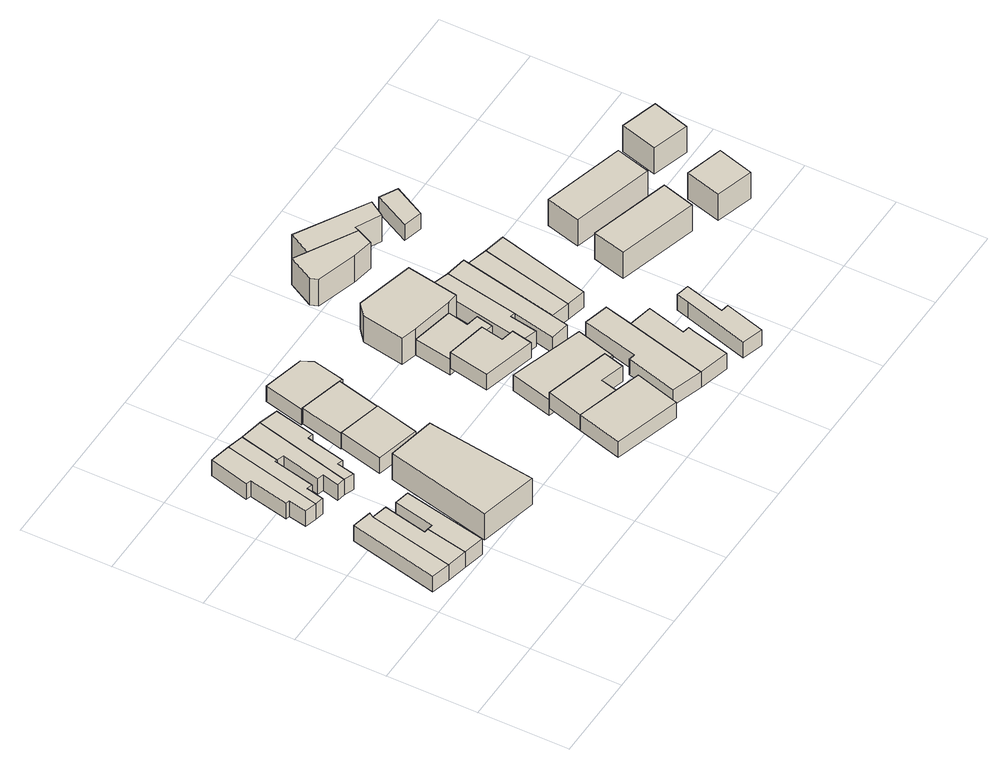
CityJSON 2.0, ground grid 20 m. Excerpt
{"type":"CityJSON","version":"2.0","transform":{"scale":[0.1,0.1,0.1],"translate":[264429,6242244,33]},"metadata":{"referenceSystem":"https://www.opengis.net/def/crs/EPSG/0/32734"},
"CityObjects":{
"building1":{"type":"Building","attributes":{"address":"70 Chamberlain Street Woodstock 7925 Cape Town","building":"house","building:levels":1,"building_height":4.1,"plus_code":"4FRW3F82+GHP","ground_height":37.42,"roof_height":41.52},"geometry":[{"type":"Solid","lod":"1","boundaries":[[[[0,1,2,3]],[[1,4,5,2]],[[4,6,7,5]],[[6,8,9,7]],[[8,0,3,9]],[[3,2,5,7,9]],[[8,6,4,1,0]]]]}]},
"building2":{"type":"Building","attributes":{"address":"68 Chamberlain Street Woodstock 7925 Cape Town","building":"house","building:levels":1,"building_height":4.1,"plus_code":"4FRW3F82+HH5","ground_height":37.42,"roof_height":41.52},"geometry":[{"type":"Solid","lod":"1","boundaries":[[[[0,10,11,3]],[[10,12,13,11]],[[12,14,15,13]],[[14,16,17,15]],[[16,1,2,17]],[[1,0,3,2]],[[3,11,13,15,17,2]],[[1,16,14,12,10,0]]]]}]},
"building3":{"type":"Building","attributes":{"address":"66 Chamberlain Street Woodstock 7925 Cape Town","building":"house","building:levels":1,"building_height":4.1,"plus_code":"4FRW3F82+GJ6","ground_height":37.42,"roof_height":41.52},"geometry":[{"type":"Solid","lod":"1","boundaries":[[[[10,18,19,11]],[[18,20,21,19]],[[20,22,23,21]],[[22,24,25,23]],[[24,12,13,25]],[[12,10,11,13]],[[11,19,21,23,25,13]],[[12,24,22,20,18,10]]]]}]},
"building4":{"type":"Building","attributes":{"address":"41 Salisbury Street Woodstock 7925 Cape Town","building":"house","building:levels":1,"building_height":4.1,"plus_code":"4FRW3F82+JHX","ground_height":35.45,"roof_height":39.55},"geometry":[{"type":"Solid","lod":"1","boundaries":[[[[26,27,28,29]],[[27,30,31,28]],[[30,32,33,31]],[[32,34,35,33]],[[34,36,37,35]],[[36,38,39,37]],[[38,40,41,39]],[[40,26,29,41]],[[29,28,31,33,35,37,39,41]],[[40,38,36,34,32,30,27,26]]]]}]},
"building5":{"type":"Building","attributes":{"address":"39 Salisbury Street Woodstock 7925 Cape Town","building":"house","building:levels":1,"building_height":4.1,"plus_code":"4FRW3F82+JJR","ground_height":35.45,"roof_height":39.55},"geometry":[{"type":"Solid","lod":"1","boundaries":[[[[42,26,29,43]],[[26,40,41,29]],[[40,44,45,41]],[[44,46,47,45]],[[46,48,49,47]],[[48,50,51,49]],[[50,52,53,51]],[[52,42,43,53]],[[43,29,41,45,47,49,51,53]],[[52,50,48,46,44,40,26,42]]]]}]},
"building6":{"type":"Building","attributes":{"address":"Roodebloem Mansions 58 Roodebloem Road Woodstock Cape Town","building":"apartments","building:levels":2,"building_height":6.9,"plus_code":"4FRW3F82+GMM","ground_height":37.13,"roof_height":44.03},"geometry":[{"type":"Solid","lod":"1","boundaries":[[[[54,55,56,57]],[[55,58,59,56]],[[58,60,61,59]],[[60,54,57,61]],[[57,56,59,61]],[[60,58,55,54]]]]}]},
"building7":{"type":"Building","attributes":{"address":"39A Salisbury Street Woodstock 7925 Cape Town","building":"house","building:levels":1,"building_height":4.1,"plus_code":"4FRW3F82+JJW","ground_height":35.45,"roof_height":39.55},"geometry":[{"type":"Solid","lod":"1","boundaries":[[[[62,42,43,63]],[[42,52,53,43]],[[52,64,65,53]],[[64,66,67,65]],[[66,68,69,67]],[[68,70,71,69]],[[70,72,73,71]],[[72,62,63,73]],[[63,43,53,65,67,69,71,73]],[[72,70,68,66,64,52,42,62]]]]}]},
"building8":{"type":"Building","attributes":{"address":"37 Salisbury Street Woodstock 7925 Cape Town","building":"house","building:levels":1,"building_height":4.1,"plus_code":"4FRW3F82+JJQ","ground_height":35.45,"roof_height":39.55},"geometry":[{"type":"Solid","lod":"1","boundaries":[[[[62,72,73,63]],[[72,74,75,73]],[[74,76,77,75]],[[76,78,79,77]],[[78,80,81,79]],[[80,82,83,81]],[[82,84,85,83]],[[84,62,63,85]],[[63,73,75,77,79,81,83,85]],[[84,82,80,78,76,74,72,62]]]]}]},
"building9":{"type":"Building","attributes":{"address":"Roodebloem Road Woodstock Cape Town","building":"house","building:levels":1,"building_height":4.1,"plus_code":"4FRW3F82+JM9","ground_height":35.45,"roof_height":39.55},"geometry":[{"type":"Solid","lod":"1","boundaries":[[[[86,87,88,89]],[[87,90,91,88]],[[90,92,93,91]],[[92,86,89,93]],[[89,88,91,93]],[[92,90,87,86]]]]}]},
"building10":{"type":"Building","attributes":{"address":"Roodebloem Road Woodstock Cape Town","building":"house","building:levels":1,"building_height":4.1,"plus_code":"4FRW3F82+JPR","ground_height":35.25,"roof_height":39.35},"geometry":[{"type":"Solid","lod":"1","boundaries":[[[[94,95,96,97]],[[95,98,99,96]],[[98,100,101,99]],[[100,94,97,101]],[[97,96,99,101]],[[100,98,95,94]]]]}]},
"building11":{"type":"Building","attributes":{"address":"S.E Supermarkets 52 Roodebloem Road Woodstock 7925 Cape Town","building":"retail","building:levels":1,"building_height":4.1,"plus_code":"4FRW3F82+MPF","ground_height":35.25,"roof_height":39.35},"geometry":[{"type":"Solid","lod":"1","boundaries":[[[[95,94,97,96]],[[94,102,103,97]],[[102,104,105,103]],[[104,106,107,105]],[[106,108,109,107]],[[108,110,111,109]],[[110,95,96,111]],[[96,97,103,105,107,109,111]],[[110,108,106,104,102,94,95]]]]}]},
"building12":{"type":"Building","attributes":{"address":"Roodebloem Road Woodstock Cape Town","building":"house","building:levels":1,"building:use":"office","building_height":4.1,"plus_code":"4FRW3F82+FR6","ground_height":38.92,"roof_height":43.02},"geometry":[{"type":"Solid","lod":"1","boundaries":[[[[112,113,114,115]],[[113,116,117,114]],[[116,118,119,117]],[[118,120,121,119]],[[120,112,115,121]],[[115,114,117,119,121]],[[120,118,116,113,112]]]]}]},
"building13":{"type":"Building","attributes":{"address":"Roodebloem Road Woodstock Cape Town","building":"house","building:levels":1,"building:use":"commercial","building_height":4.1,"plus_code":"4FRW3F82+FRV","ground_height":38.92,"roof_height":43.02},"geometry":[{"type":"Solid","lod":"1","boundaries":[[[[122,112,115,123]],[[112,120,121,115]],[[120,124,125,121]],[[124,126,127,125]],[[126,128,129,127]],[[128,122,123,129]],[[123,115,121,125,127,129]],[[128,126,124,120,112,122]]]]}]},
"building14":{"type":"Building","attributes":{"address":"Scarpetta Roodebloem Road Woodstock Cape Town","building":"house","building:levels":1,"building:use":"retail","amenity":"restaurant","building_height":4.1,"plus_code":"4FRW3F82+GRG","ground_height":36.98,"roof_height":41.08},"geometry":[{"type":"Solid","lod":"1","boundaries":[[[[130,131,132,133]],[[131,134,135,132]],[[134,136,137,135]],[[136,138,139,137]],[[138,130,133,139]],[[133,132,135,137,139]],[[138,136,134,131,130]]]]}]},
"building15":{"type":"Building","attributes":{"address":"Roodebloem Road Woodstock Cape Town","building":"house","building:levels":1,"building:use":"commercial","building_height":4.1,"plus_code":"4FRW3F82+HRM","ground_height":36.98,"roof_height":41.08},"geometry":[{"type":"Solid","lod":"1","boundaries":[[[[140,141,142,143]],[[141,144,145,142]],[[144,146,147,145]],[[146,148,149,147]],[[148,150,151,149]],[[150,140,143,151]],[[143,142,145,147,149,151]],[[150,148,146,144,141,140]]]]}]},
"building16":{"type":"Building","attributes":{"address":"81 Roodebloem Road Woodstock Cape Town","building":"house","building:levels":1,"building:use":"commercial","building_height":4.1,"plus_code":"4FRW3F82+JR7","ground_height":35.07,"roof_height":39.17},"geometry":[{"type":"Solid","lod":"1","boundaries":[[[[152,153,154,155]],[[153,156,157,154]],[[156,158,159,157]],[[158,160,161,159]],[[160,162,163,161]],[[162,164,165,163]],[[164,152,155,165]],[[155,154,157,159,161,163,165]],[[164,162,160,158,156,153,152]]]]}]},
"building17":{"type":"Building","attributes":{"address":"62 Chamberlain Street Woodstock Cape Town","building":"house","building:levels":1,"building_height":4.1,"plus_code":"4FRW3F82+FV6","ground_height":38.92,"roof_height":43.02},"geometry":[{"type":"Solid","lod":"1","boundaries":[[[[166,167,168,169]],[[167,170,171,168]],[[170,172,173,171]],[[172,174,175,173]],[[174,176,177,175]],[[176,178,179,177]],[[178,166,169,179]],[[169,168,171,173,175,177,179]],[[178,176,174,172,170,167,166]]]]}]},
"building18":{"type":"Building","attributes":{"address":"79 Roodebloem Road Woodstock 7925 Cape Town","building":"retail","building:levels":2,"building_height":6.9,"plus_code":"4FRW3F82+JRW","ground_height":35.07,"roof_height":41.97},"geometry":[{"type":"Solid","lod":"1","boundaries":[[[[153,152,180,181]],[[152,182,183,180]],[[182,184,185,183]],[[184,186,187,185]],[[186,188,189,187]],[[188,190,191,189]],[[190,153,181,191]],[[181,180,183,185,187,189,191]],[[190,188,186,184,182,152,153]]]]}]},
"building19":{"type":"Building","attributes":{"address":"60 Chamberlain Street Woodstock Cape Town","building":"house","building:levels":1,"building_height":4.1,"plus_code":"4FRW3F82+FV9","ground_height":38.92,"roof_height":43.02},"geometry":[{"type":"Solid","lod":"1","boundaries":[[[[192,193,194,195]],[[193,196,197,194]],[[196,198,199,197]],[[198,166,169,199]],[[166,178,179,169]],[[178,200,201,179]],[[200,192,195,201]],[[195,194,197,199,169,179,201]],[[200,178,166,198,196,193,192]]]]}]},
"building20":{"type":"Building","attributes":{"address":"35 Salisbury Street Woodstock Cape Town","building":"house","building:levels":1,"building_height":4.1,"plus_code":"4FRW3F82+JV7","ground_height":35.07,"roof_height":39.17},"geometry":[{"type":"Solid","lod":"1","boundaries":[[[[202,203,204,205]],[[203,206,207,204]],[[206,208,209,207]],[[208,210,211,209]],[[210,212,213,211]],[[212,202,205,213]],[[205,204,207,209,211,213]],[[212,210,208,206,203,202]]]]}]},
"building21":{"type":"Building","attributes":{"address":"33 Salisbury Street Woodstock Cape Town","building":"house","building:levels":1,"building_height":4.1,"plus_code":"4FRW3F82+JV5","ground_height":35.07,"roof_height":39.17},"geometry":[{"type":"Solid","lod":"1","boundaries":[[[[203,202,205,204]],[[202,214,215,205]],[[214,216,217,215]],[[216,218,219,217]],[[218,220,221,219]],[[220,222,223,221]],[[222,203,204,223]],[[204,205,215,217,219,221,223]],[[222,220,218,216,214,202,203]]]]}]},
"building22":{"type":"Building","attributes":{"address":"56 Chamberlain Street Woodstock Cape Town","building":"house","building:levels":1,"building_height":4.1,"plus_code":"4FRW3F82+FW9","ground_height":38.97,"roof_height":43.07},"geometry":[{"type":"Solid","lod":"1","boundaries":[[[[224,225,226,227]],[[225,228,229,226]],[[228,230,231,229]],[[230,232,233,231]],[[232,234,235,233]],[[234,236,237,235]],[[236,224,227,237]],[[227,226,229,231,233,235,237]],[[236,234,232,230,228,225,224]]]]}]},
"building23":{"type":"Building","attributes":{"building":"yes","building:levels":2,"building_height":6.9,"plus_code":"4FRW3F82+PRH","ground_height":33.43,"roof_height":40.33},"geometry":[{"type":"Solid","lod":"1","boundaries":[[[[238,239,240,241]],[[239,242,243,240]],[[242,244,245,243]],[[244,246,247,245]],[[246,248,249,247]],[[248,250,251,249]],[[250,238,241,251]],[[241,240,243,245,247,249,251]],[[250,248,246,244,242,239,238]]]]}]},
"building24":{"type":"Building","attributes":{"address":"30 Salisbury Street Woodstock Cape Town","building":"house","building:levels":1,"building_height":4.1,"plus_code":"4FRW3F82+HWR","ground_height":35.18,"roof_height":39.28},"geometry":[{"type":"Solid","lod":"1","boundaries":[[[[252,253,254,255]],[[253,256,257,254]],[[256,258,259,257]],[[258,252,255,259]],[[255,254,257,259]],[[258,256,253,252]]]]}]},
"building25":{"type":"Building","attributes":{"address":"29 Salisbury Street Woodstock Cape Town","building":"house","building:levels":1,"building_height":4.1,"plus_code":"4FRW3F82+HWV","ground_height":35.18,"roof_height":39.28},"geometry":[{"type":"Solid","lod":"1","boundaries":[[[[258,256,257,259]],[[256,260,261,257]],[[260,262,263,261]],[[262,258,259,263]],[[259,257,261,263]],[[262,260,256,258]]]]}]},
"building26":{"type":"Building","attributes":{"address":"75 Roodebloem Road Woodstock Cape Town","building":"house","building:levels":2,"building_height":6.9,"plus_code":"4FRW3F82+PVH","ground_height":33.43,"roof_height":40.33},"geometry":[{"type":"Solid","lod":"1","boundaries":[[[[264,239,240,265]],[[239,238,241,240]],[[238,266,267,241]],[[266,268,269,267]],[[268,270,271,269]],[[270,264,265,271]],[[265,240,241,267,269,271]],[[270,268,266,238,239,264]]]]}]},
"building27":{"type":"Building","attributes":{"building":"house","building:levels":1,"building_height":4.1,"plus_code":"4FRW3F82+PW5","ground_height":33.65,"roof_height":37.75},"geometry":[{"type":"Solid","lod":"1","boundaries":[[[[272,273,274,275]],[[273,276,277,274]],[[276,278,279,277]],[[278,272,275,279]],[[275,274,277,279]],[[278,276,273,272]]]]}]},
"building28":{"type":"Building","attributes":{"building":"terrace","building:levels":2,"building:units":"3","building_height":6.9,"plus_code":"4FRW3F83+G2R","ground_height":37.04,"roof_height":43.94},"geometry":[{"type":"Solid","lod":"1","boundaries":[[[[280,281,282,283]],[[281,284,285,282]],[[284,286,287,285]],[[286,280,283,287]],[[283,282,285,287]],[[286,284,281,280]]]]}]},
"building29":{"type":"Building","attributes":{"building":"terrace","building:levels":2,"building:units":"3","building_height":6.9,"plus_code":"4FRW3F83+H2M","ground_height":37.04,"roof_height":43.94},"geometry":[{"type":"Solid","lod":"1","boundaries":[[[[288,289,290,291]],[[289,292,293,290]],[[292,294,295,293]],[[294,288,291,295]],[[291,290,293,295]],[[294,292,289,288]]]]}]},
"building30":{"type":"Building","attributes":{"building":"apartments","building:levels":2,"building:flats":"2","building_height":6.9,"plus_code":"4FRW3F83+G38","ground_height":37.16,"roof_height":44.06},"geometry":[{"type":"Solid","lod":"1","boundaries":[[[[296,297,298,299]],[[297,300,301,298]],[[300,302,303,301]],[[302,296,299,303]],[[299,298,301,303]],[[302,300,297,296]]]]}]},
"building31":{"type":"Building","attributes":{"building":"apartments","building:levels":2,"building:flats":"2","building_height":6.9,"plus_code":"4FRW3F83+H4C","ground_height":37.16,"roof_height":44.06},"geometry":[{"type":"Solid","lod":"1","boundaries":[[[[304,305,306,307]],[[305,308,309,306]],[[308,310,311,309]],[[310,304,307,311]],[[307,306,309,311]],[[310,308,305,304]]]]}]}
},
"vertices":[
[50,206,44],[92,396,44],[92,396,85],[50,206,85],[98,406,44],[98,406,85],[54,416,44],[54,416,85],[8,217,44],[8,217,85],
[96,196,44],[96,196,85],[115,289,44],[115,289,85],[105,290,44],[105,290,85],[127,388,44],[127,388,85],
[143,186,44],[143,186,85],[181,371,44],[181,371,85],[147,378,44],[147,378,85],[128,287,44],[128,287,85],
[138,738,25],[91,748,25],[91,748,66],[138,738,66],[67,659,25],[67,659,66],[79,656,25],[79,656,66],[59,566,25],[59,566,66],[68,565,25],[68,565,66],[60,524,25],[60,524,66],[86,517,25],[86,517,66],
[174,729,25],[174,729,66],[105,513,25],[105,513,66],[114,552,25],[114,552,66],[127,549,25],[127,549,66],[148,641,25],[148,641,66],[153,640,25],[153,640,66],
[238,437,41],[182,203,41],[182,203,110],[238,437,110],[311,173,41],[311,173,110],[345,416,41],[345,416,110],
[225,719,25],[225,719,66],[169,635,25],[169,635,66],[147,548,25],[147,548,66],[161,544,25],[161,544,66],[151,507,25],[151,507,66],[170,503,25],[170,503,66],
[192,495,25],[192,495,66],[201,535,25],[201,535,66],[214,532,25],[214,532,66],[234,619,25],[234,619,66],[247,616,25],[247,616,66],[268,707,25],[268,707,66],
[376,548,25],[278,572,25],[278,572,66],[376,548,66],[254,474,25],[254,474,66],[351,450,25],[351,450,66],
[400,645,23],[302,670,23],[302,670,64],[400,645,64],[278,572,23],[278,572,64],[376,548,23],[376,548,64],
[407,642,23],[407,642,64],[423,713,23],[423,713,64],[411,737,23],[411,737,64],[320,759,23],[320,759,64],[297,669,23],[297,669,64],
[515,185,59],[487,86,59],[487,86,100],[515,185,100],[635,43,59],[635,43,100],[664,143,59],[664,143,100],[607,159,59],[607,159,100],
[538,266,59],[538,266,100],[617,196,59],[617,196,100],[670,181,59],[670,181,100],[683,227,59],[683,227,100],
[538,266,40],[683,227,40],[683,227,81],[538,266,81],[703,221,40],[703,221,81],[728,309,40],[728,309,81],[563,359,40],[563,359,81],
[557,493,40],[539,403,40],[539,403,81],[557,493,81],[656,373,40],[656,373,81],[666,419,40],[666,419,81],[637,425,40],[637,425,81],[647,475,40],[647,475,81],
[666,558,21],[572,577,21],[572,577,62],[666,558,62],[557,493,21],[557,493,62],[647,475,21],[647,475,62],[676,469,21],[676,469,62],[684,507,21],[684,507,62],[656,512,21],[656,512,62],
[778,225,59],[794,287,59],[794,287,100],[778,225,100],[740,301,59],[740,301,100],[707,176,59],[707,176,100],[693,179,59],[693,179,100],[662,65,59],[662,65,100],[730,43,59],[730,43,100],
[666,558,90],[572,577,90],[690,556,21],[690,556,90],[710,671,21],[710,671,90],[581,703,21],[581,703,90],[553,680,21],[553,680,90],[537,586,21],[537,586,90],
[820,113,59],[824,124,59],[824,124,100],[820,113,100],[808,127,59],[808,127,100],[832,214,59],[832,214,100],[798,26,59],[798,26,100],
[727,449,21],[758,613,21],[758,613,62],[727,449,62],[713,627,21],[713,627,62],[670,400,21],[670,400,62],[705,390,21],[705,390,62],[716,452,21],[716,452,62],
[706,354,21],[706,354,62],[749,347,21],[749,347,62],[757,383,21],[757,383,62],[802,593,21],[802,593,62],[805,605,21],[805,605,62],
[886,0,60],[912,89,60],[912,89,101],[886,0,101],[894,92,60],[894,92,101],[919,181,60],[919,181,101],[890,187,60],[890,187,101],[882,160,60],[882,160,101],[839,14,60],[839,14,101],
[766,813,4],[667,868,4],[667,868,73],[766,813,73],[637,885,4],[637,885,73],[606,828,4],[606,828,73],[612,812,4],[612,812,73],[701,785,4],[701,785,73],[749,777,4],[749,777,73],
[802,593,22],[757,383,22],[757,383,63],[802,593,63],[799,373,22],[799,373,63],[847,581,22],[847,581,63],
[842,364,22],[842,364,63],[895,571,22],[895,571,63],
[693,917,4],[693,917,73],[770,822,4],[770,822,73],[824,795,4],[824,795,73],[846,830,4],[846,830,73],
[886,837,7],[844,757,7],[844,757,48],[886,837,48],[887,746,7],[887,746,48],[924,817,7],[924,817,48],
[951,402,40],[931,329,40],[931,329,109],[951,402,109],[1108,279,40],[1108,279,109],[1129,352,40],[1129,352,109],
[986,524,40],[965,448,40],[965,448,109],[986,524,109],[1147,399,40],[1147,399,109],[1168,475,40],[1168,475,109],
[1156,250,42],[1239,226,42],[1239,226,111],[1156,250,111],[1262,306,42],[1262,306,111],[1178,329,42],[1178,329,111],
[1229,500,42],[1205,418,42],[1205,418,111],[1229,500,111],[1287,394,42],[1287,394,111],[1311,476,42],[1311,476,111]
]}
